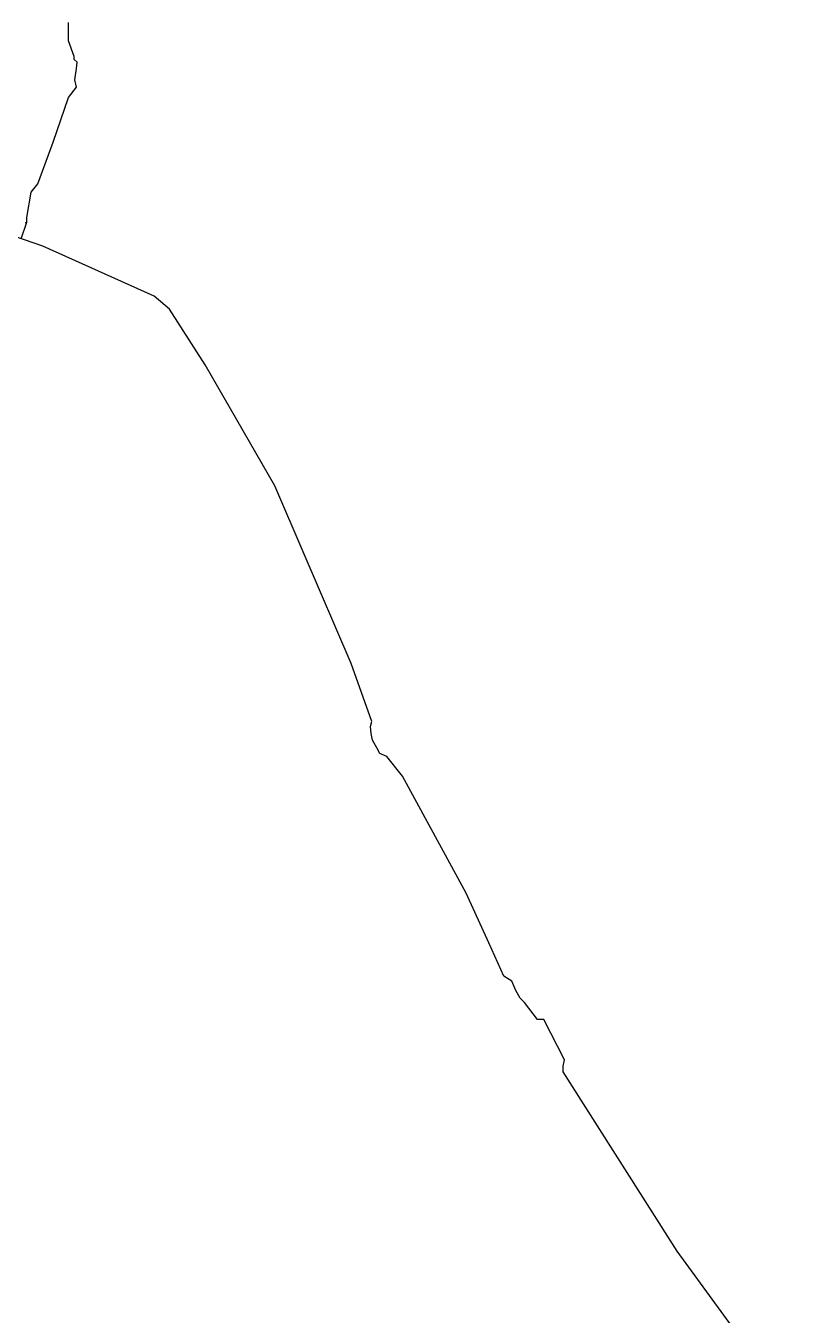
# Model space of a CAD drawing. Header units: millimetres. Extents: x 125232 to 134072, y 142885 to 152835.
# Drawn here: x 131383 to 132148, y 149380 to 150669 of the extents above; entities that cross this region are included whole.
import ezdxf

# ---------------------------------------------------------------- set-up
doc = ezdxf.new("R2010")
doc.units = ezdxf.units.MM
doc.layers.add('green & plaza', color=80, linetype='Continuous')
doc.layers.add('water', color=4, linetype='Continuous')

msp = doc.modelspace()

# ---------------------------------------------------------------- linework, layer by layer
at = {"layer": 'green & plaza'}
msp.add_lwpolyline([(131378.3, 150455.8), (131384, 150472.4), (131382.4, 150471.6)], dxfattribs=at)
at = {"layer": 'water'}
for points in [[(131382.4, 150471.6), (131384, 150472.4), (131384, 150477.2), (131388.2, 150502.6), (131395, 150511), (131410.1, 150552.6), (131425.4, 150597), (131433.5, 150607.5), (131431.9, 150614.8), (131433.5, 150626.1), (131434.3, 150632.6), (131431.1, 150635), (131431.1, 150638.2), (131425.4, 150653.6), (131425.4, 150662.4), (131425.4, 150672.1)], [(131425.4, 150662.4), (131425.4, 150672.1)], [(131425.4, 150653.6), (131425.4, 150662.4)], [(131431.1, 150638.2), (131425.4, 150653.6)], [(131431.1, 150635), (131431.1, 150638.2)], [(131434.3, 150632.6), (131431.1, 150635)], [(131433.5, 150626.1), (131434.3, 150632.6)], [(131431.9, 150614.8), (131433.5, 150626.1)], [(131425.4, 150597), (131433.5, 150607.5)], [(131433.5, 150607.5), (131431.9, 150614.8)], [(131410.1, 150552.6), (131425.4, 150597)], [(131395, 150511), (131410.1, 150552.6)], [(131384, 150477.2), (131388.2, 150502.6)], [(131388.2, 150502.6), (131395, 150511)], [(131384, 150472.4), (131384, 150477.2)], [(132147.9, 149287.9), (132034, 149444), (131920, 149623.4), (131920, 149629.1), (131921.4, 149635.5), (131900.6, 149675.6), (131898.5, 149675.6), (131894.2, 149675.6), (131881.4, 149692.7), (131877.1, 149696.9), (131872.8, 149704.8), (131868.6, 149714), (131860.7, 149719), (131845.8, 149752.4), (131822.9, 149801.8), (131759.4, 149918.7), (131743.7, 149938.6), (131736.6, 149941.5), (131733.7, 149947.2), (131729.5, 149955), (131728, 149961.4), (131727.3, 149968.5), (131728.7, 149973.5), (131708.1, 150031.3), (131661, 150140.6), (131631.8, 150208.9), (131562, 150330), (131526.4, 150385.5), (131511.1, 150398.6), (131400, 150448.4), (131352.3, 150464.8)], [(131382.4, 150471.6), (131384, 150472.4)]]:
    msp.add_lwpolyline(points, dxfattribs=at)

doc.saveas('drawing.dxf')
